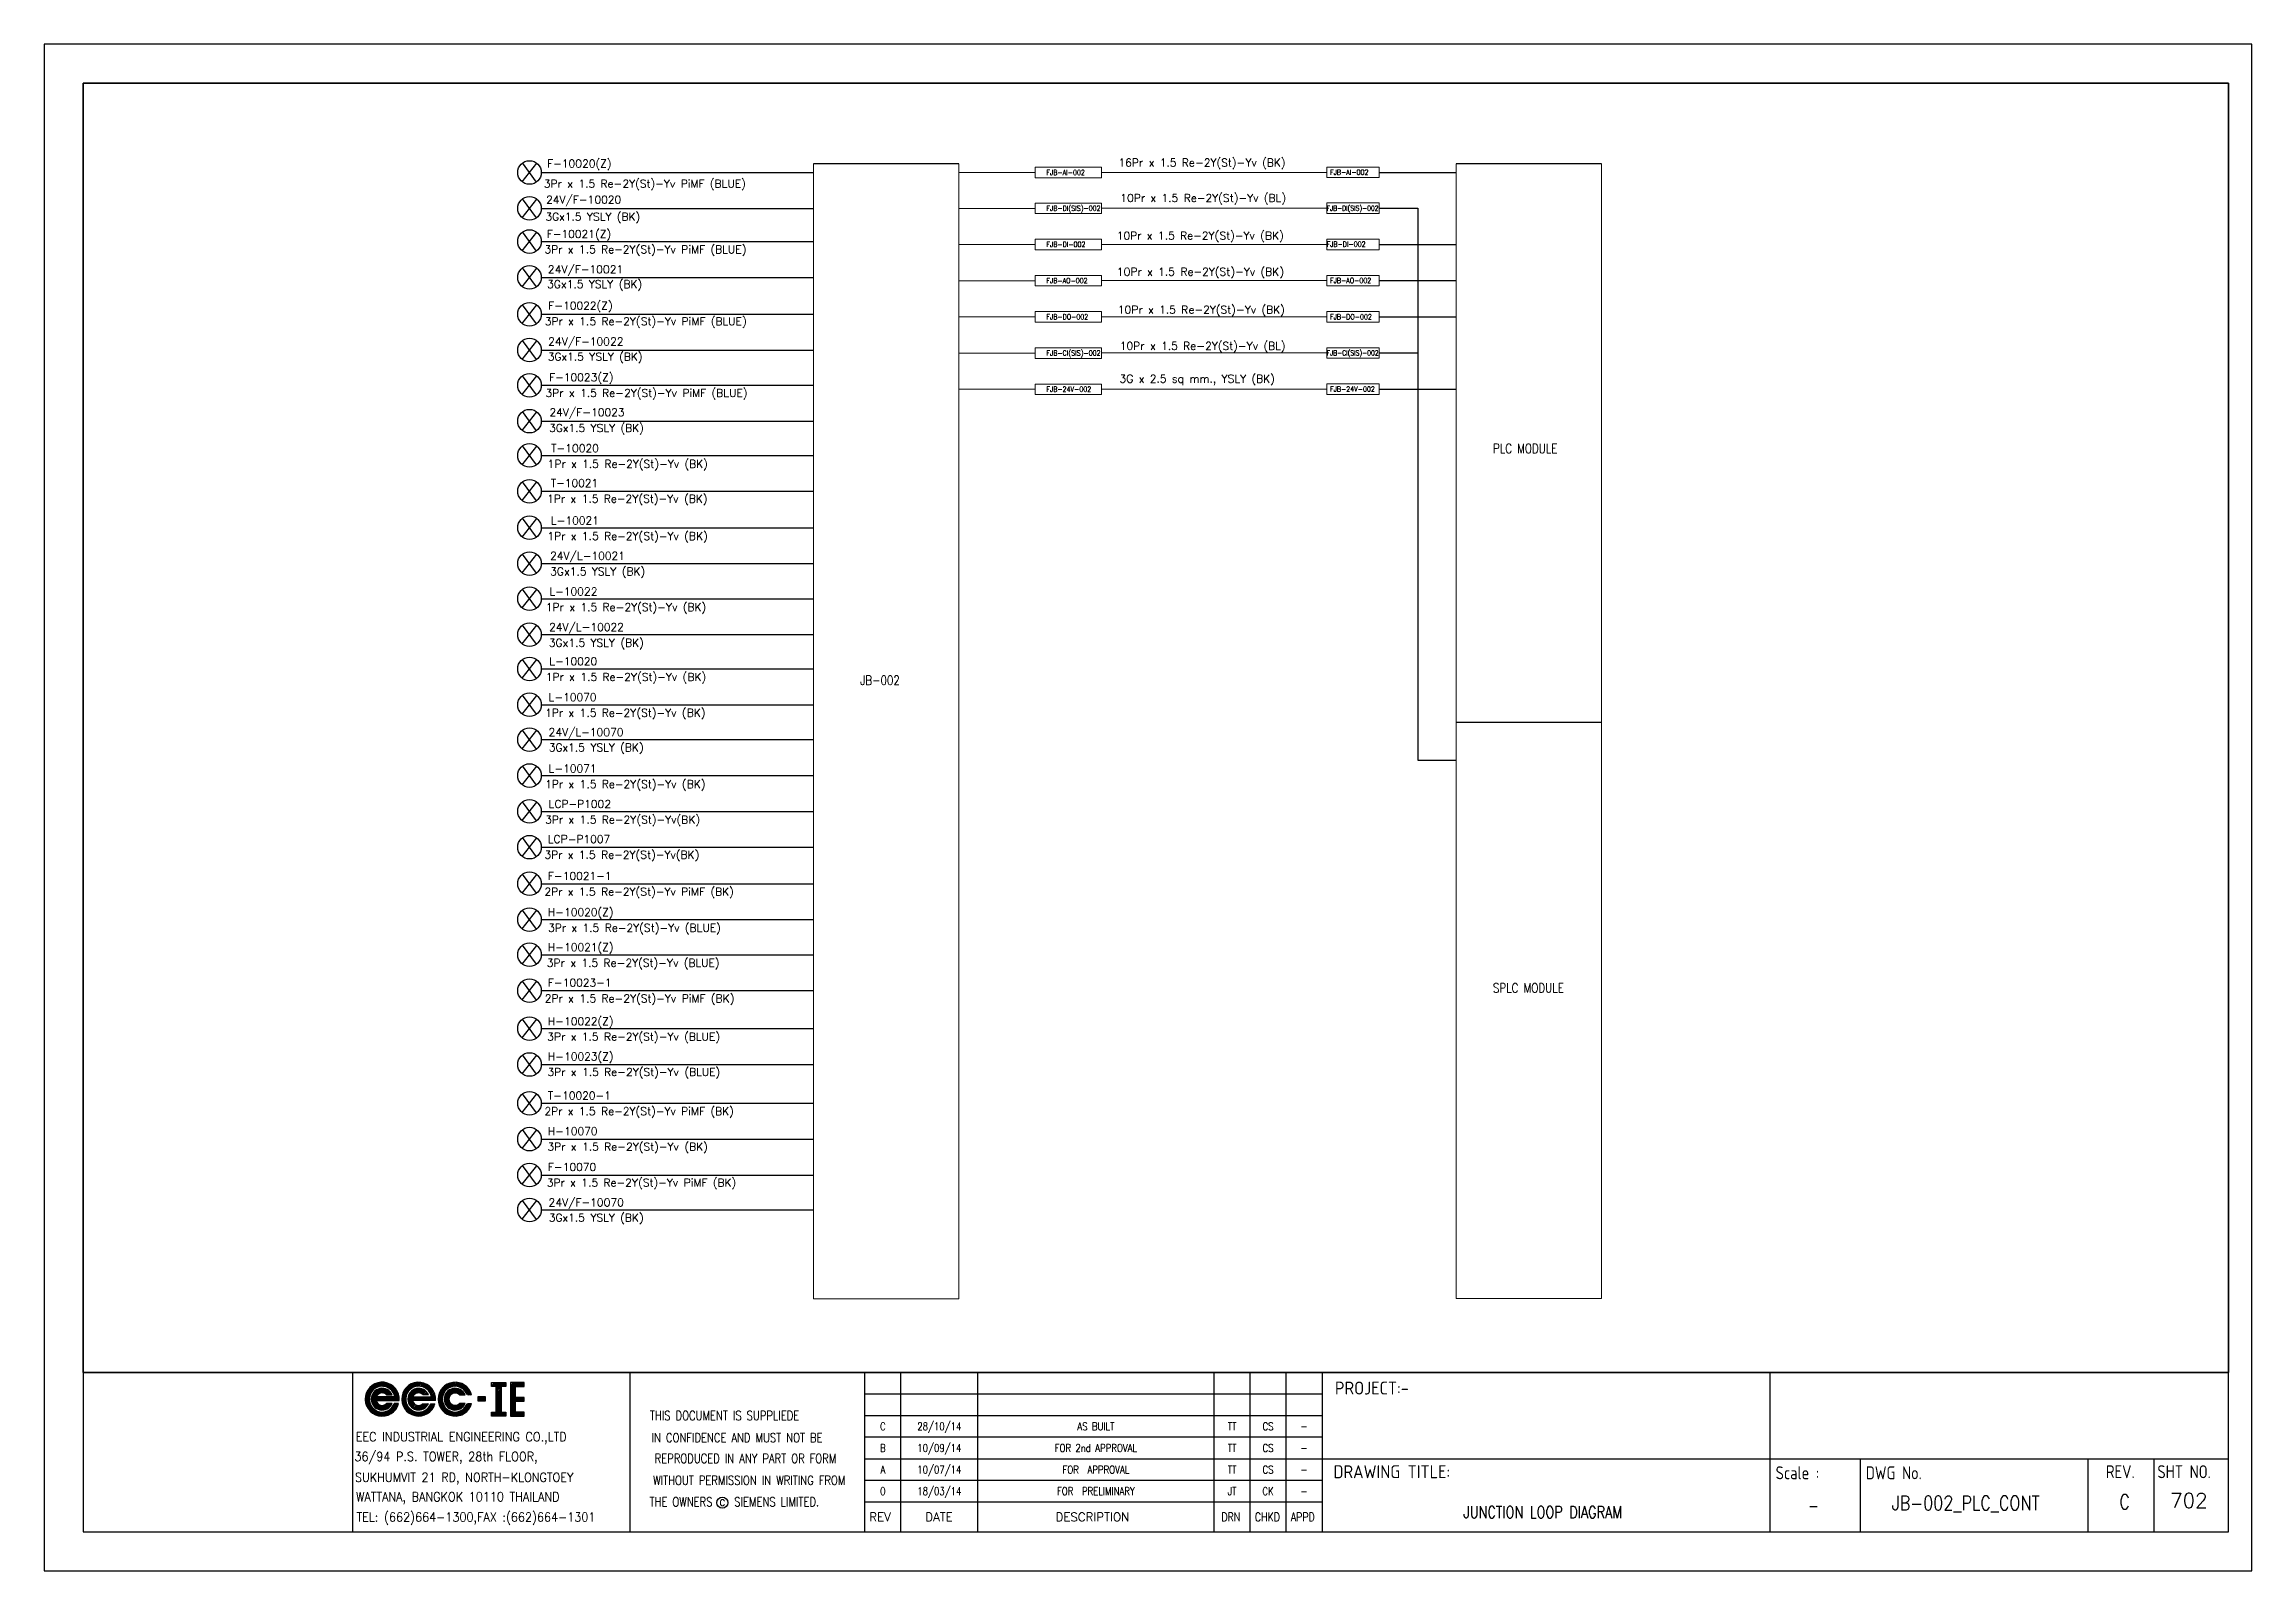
# Model space of a CAD drawing. Header units: millimetres. Extents: x -14942 to 24072, y -50285 to 2207.
# Drawn here: x 534.7 to 957.7, y -10978.4 to -10685.9 of the extents above; entities that cross this region are included whole.
import ezdxf
from ezdxf.enums import TextEntityAlignment as Align

# ---------------------------------------------------------------- set-up
doc = ezdxf.new("R2010")
doc.units = ezdxf.units.MM
doc.header["$MEASUREMENT"] = 0
doc.layers.get('0').update_dxf_attribs({"linetype": 'CONTINUOUS'})
for name, color, linetype in [('52049_PAPER A4$0$Frame_A1', 253, 'CONTINUOUS'), ('INSTRUMENT', 1, 'CONTINUOUS'), ('TEXT', 2, 'CONTINUOUS')]:
    doc.layers.add(name, color=color, linetype=linetype)
doc.styles.add('52049_PAPER A4$0$ISO Proportional', font='isocp.shx')
doc.styles.add('52049_PAPER A4$0$ROMANS', font='isocp.shx')
doc.styles.add('52049_PAPER A4$0$Romans-title', font='romans.shx')
doc.styles.add('ROMANS', font='romans')

# ---------------------------------------------------------------- blocks, each defined once
blk = doc.blocks.new('52049_PAPER A4$0$eec-ie')
at = {"layer": '52049_PAPER A4$0$Frame_A1', "color": 0, "lineweight": -3}
for p, q in [((0, 0), (0.87, 0.87)), ((0, -0.08), (0.3, 0.22)), ((0, -0.16), (0.26, 0.1)), ((0, -0.23), (0.24, 0)), ((0.01, 0.09), (0.78, 0.86)), ((0.04, 0.2), (0.68, 0.83)), ((0.09, 0.32), (0.55, 0.78)), ((0.26, 0.57), (0.3, 0.62)), ((0.34, -0.12), (1, 0.53)), ((0.35, -0.04), (0.92, 0.53)), ((0.35, -0.19), (1.07, 0.52)), ((0.36, 0.05), (0.82, 0.51)), ((0.37, -0.26), (0.66, 0.04)), ((0.39, -0.32), (0.74, 0.04)), ((0.4, 0.17), (0.7, 0.47)), ((0.41, -0.37), (0.82, 0.04)), ((1.69, 0.04), (0.64, 0.04)), ((0.65, 0.57), (0.96, 0.88)), ((0.68, -0.17), (0.9, 0.04)), ((0.76, -0.17), (0.98, 0.04)), ((0.77, 0.62), (1.03, 0.88)), ((0.84, -0.17), (1.05, 0.04)), ((0.87, 0.64), (1.1, 0.87)), ((0.87, 0.25), (1.13, 0.51)), ((0.92, -0.17), (1.13, 0.04)), ((0.95, 0.64), (1.17, 0.86)), ((0.96, 0.26), (1.19, 0.49)), ((1, -0.17), (1.21, 0.04)), ((1.03, 0.64), (1.23, 0.84)), ((1.03, 0.25), (1.24, 0.46)), ((1.07, -0.17), (1.29, 0.04)), ((1.09, 0.24), (1.29, 0.44)), ((1.1, 0.63), (1.29, 0.82)), ((1.15, 0.21), (1.34, 0.4)), ((1.15, -0.17), (1.37, 0.04)), ((1.16, 0.62), (1.35, 0.8)), ((1.19, 0.18), (1.38, 0.37)), ((1.22, 0.6), (1.4, 0.78)), ((1.22, 0.15), (1.54, 0.15)), ((1.23, -0.17), (1.44, 0.04)), ((1.25, 0.15), (1.42, 0.33)), ((1.28, 0.57), (1.45, 0.75)), ((1.31, -0.17), (1.52, 0.04)), ((1.32, 0.15), (1.46, 0.29)), ((1.33, 0.55), (1.5, 0.72)), ((1.38, 0.52), (1.54, 0.69)), ((1.39, -0.17), (1.6, 0.04)), ((1.4, 0.15), (1.49, 0.24)), ((1.42, 0.49), (1.59, 0.65)), ((1.46, 0.45), (1.63, 0.62)), ((1.46, -0.17), (1.68, 0.04)), ((1.48, 0.15), (1.52, 0.19)), ((1.5, 0.41), (1.67, 0.58)), ((1.54, 0.37), (1.71, 0.54)), ((1.54, -0.17), (1.9, 0.18)), ((1.57, 0.33), (1.74, 0.49)), ((1.6, 0.28), (1.77, 0.45)), ((1.62, -0.17), (1.91, 0.12)), ((1.63, 0.23), (1.8, 0.4)), ((1.65, 0.17), (1.83, 0.35)), ((1.67, 0.11), (1.86, 0.3)), ((1.69, 0.05), (1.88, 0.24)), ((1.7, -0.17), (1.93, 0.06)), ((2.09, -0.09), (2.37, 0.19)), ((2.1, -0.01), (2.51, 0.41)), ((2.1, -0.17), (2.34, 0.08)), ((2.11, 0.08), (2.88, 0.86)), ((2.13, 0.18), (2.78, 0.83)), ((2.18, 0.31), (2.65, 0.78)), ((2.31, 0.52), (2.45, 0.65)), ((2.44, -0.05), (3.02, 0.52)), ((2.44, -0.13), (3.1, 0.52)), ((2.45, -0.2), (2.78, 0.13)), ((2.46, 0.04), (2.93, 0.51)), ((2.46, -0.26), (2.76, 0.04)), ((2.48, -0.32), (2.84, 0.04)), ((2.49, 0.15), (2.81, 0.47)), ((2.56, 0.45), (2.97, 0.87)), ((2.72, -0.17), (2.92, 0.04)), ((2.73, 0.04), (3.79, 0.04)), ((2.77, 0.59), (3.06, 0.87)), ((2.79, -0.17), (3, 0.04)), ((2.84, 0.19), (3.17, 0.51)), ((2.87, -0.17), (3.08, 0.04)), ((2.89, 0.63), (3.13, 0.87)), ((2.95, -0.17), (3.15, 0.04)), ((2.98, 0.64), (3.2, 0.86)), ((2.98, 0.26), (3.23, 0.5)), ((3.03, -0.17), (3.23, 0.04)), ((3.06, 0.65), (3.27, 0.85)), ((3.07, 0.26), (3.29, 0.48)), ((3.11, -0.17), (3.31, 0.04)), ((3.14, 0.64), (3.33, 0.83)), ((3.14, 0.25), (3.34, 0.46)), ((3.18, -0.17), (3.39, 0.04)), ((3.2, 0.24), (3.39, 0.43)), ((3.21, 0.63), (3.39, 0.81)), ((3.25, 0.21), (3.44, 0.4)), ((3.26, -0.17), (3.47, 0.04)), ((3.27, 0.62), (3.44, 0.79)), ((3.29, 0.18), (3.48, 0.36)), ((3.62, 0.16), (3.31, 0.16)), ((3.33, 0.6), (3.5, 0.77)), ((3.34, -0.17), (3.54, 0.04)), ((3.36, 0.16), (3.52, 0.32)), ((3.38, 0.57), (3.55, 0.74)), ((3.42, -0.17), (3.62, 0.04)), ((3.43, 0.55), (3.59, 0.71)), ((3.43, 0.16), (3.55, 0.28)), ((3.48, 0.52), (3.64, 0.68)), ((3.5, -0.17), (3.7, 0.04)), ((3.51, 0.16), (3.58, 0.23)), ((3.52, 0.48), (3.68, 0.64)), ((3.57, 0.45), (3.72, 0.61)), ((3.57, -0.17), (3.78, 0.04)), ((3.59, 0.16), (3.61, 0.18)), ((3.6, 0.41), (3.76, 0.57)), ((3.64, 0.37), (3.8, 0.53)), ((3.65, -0.17), (3.99, 0.17)), ((3.67, 0.32), (3.83, 0.48)), ((3.7, 0.27), (3.87, 0.44)), ((3.73, 0.22), (3.9, 0.39)), ((3.73, -0.17), (4, 0.11)), ((3.75, 0.17), (3.92, 0.34)), ((3.77, 0.11), (3.95, 0.28)), ((3.79, 0.05), (3.97, 0.23)), ((3.81, -0.17), (4.02, 0.04)), ((4.18, -0.03), (4.57, 0.36)), ((4.18, -0.11), (4.47, 0.18)), ((4.18, -0.18), (4.43, 0.07)), ((4.19, 0.06), (5, 0.86)), ((4.21, 0.16), (4.9, 0.84)), ((4.25, 0.28), (4.78, 0.8)), ((4.34, 0.45), (4.61, 0.71)), ((4.53, -0.15), (5.2, 0.53)), ((4.53, -0.07), (5.13, 0.53)), ((4.54, 0.02), (5.04, 0.52)), ((4.54, -0.22), (4.86, 0.1)), ((4.57, 0.12), (4.93, 0.49)), ((4.69, 0.48), (5.08, 0.87)), ((4.69, 0.32), (4.73, 0.37)), ((4.88, 0.59), (5.16, 0.88)), ((4.96, 0.2), (5.27, 0.52)), ((4.99, 0.63), (5.24, 0.87)), ((5.08, 0.64), (5.31, 0.86)), ((5.09, 0.25), (5.33, 0.5)), ((5.16, 0.64), (5.37, 0.85)), ((5.17, 0.26), (5.39, 0.48)), ((5.24, 0.64), (5.43, 0.83)), ((5.24, 0.25), (5.44, 0.46)), ((5.3, 0.63), (5.49, 0.82)), ((5.3, 0.23), (5.49, 0.43)), ((5.35, 0.2), (5.54, 0.39)), ((5.37, 0.61), (5.55, 0.79)), ((5.39, 0.17), (5.58, 0.36)), ((5.4, 0.15), (5.72, 0.15)), ((5.42, 0.59), (5.6, 0.77)), ((5.46, 0.15), (5.62, 0.32)), ((5.48, 0.57), (5.65, 0.74)), ((5.53, 0.54), (5.7, 0.71)), ((5.53, 0.15), (5.65, 0.27)), ((5.58, 0.51), (5.74, 0.68)), ((5.61, 0.15), (5.68, 0.23)), ((5.62, 0.47), (5.79, 0.64)), ((5.66, 0.44), (5.83, 0.6)), ((5.69, 0.15), (5.71, 0.18)), ((5.7, 0.4), (5.87, 0.56)), ((5.73, 0.36), (5.9, 0.52)), ((5.77, 0.31), (5.94, 0.48)), ((5.8, 0.26), (5.97, 0.43)), ((5.82, 0.21), (6, 0.38)), ((5.85, 0.15), (6.02, 0.33)), ((6.09, 0.15), (5.85, 0.15)), ((5.92, 0.15), (6.05, 0.28)), ((6, 0.15), (6.07, 0.22)), ((6.08, 0.15), (6.09, 0.16)), ((6.9, 0.04), (6.46, 0.04)), ((6.46, 0.04), (6.46, -0.18)), ((6.46, -0.01), (6.51, 0.04)), ((6.46, -0.09), (6.59, 0.04)), ((6.46, -0.17), (6.66, 0.04)), ((6.52, -0.18), (6.74, 0.04)), ((6.6, -0.18), (6.82, 0.04)), ((6.68, -0.18), (6.9, 0.04)), ((6.9, -0.18), (6.9, 0.04)), ((7.23, 0.68), (7.41, 0.86)), ((7.27, 0.64), (7.49, 0.86)), ((7.35, 0.64), (7.57, 0.86)), ((7.43, 0.64), (7.65, 0.86)), ((7.5, 0.64), (7.72, 0.86)), ((7.51, 0.57), (7.8, 0.86)), ((7.51, 0.49), (7.88, 0.86)), ((7.51, 0.41), (7.96, 0.86)), ((7.51, 0.34), (7.78, 0.61)), ((7.51, 0.26), (7.78, 0.53)), ((7.51, 0.18), (7.78, 0.45)), ((7.51, 0.1), (7.78, 0.38)), ((7.51, 0.02), (7.78, 0.3)), ((7.51, -0.05), (7.78, 0.22)), ((7.51, -0.13), (7.78, 0.14)), ((7.51, -0.21), (7.78, 0.07)), ((7.82, 0.64), (8.04, 0.86)), ((7.89, 0.64), (8.06, 0.81)), ((7.97, 0.64), (8.06, 0.73)), ((8.05, 0.64), (8.06, 0.65)), ((8.33, 0.46), (8.74, 0.86)), ((8.33, 0.54), (8.66, 0.86)), ((8.33, 0.38), (8.82, 0.86)), ((8.33, 0.69), (8.5, 0.86)), ((8.33, 0.62), (8.58, 0.86)), ((8.33, 0.3), (8.61, 0.58)), ((8.33, 0.23), (8.61, 0.5)), ((8.33, 0.15), (8.61, 0.42)), ((8.33, 0.07), (8.61, 0.35)), ((8.33, -0.01), (8.61, 0.27)), ((8.33, -0.09), (8.61, 0.19)), ((8.33, -0.16), (8.61, 0.11)), ((8.33, -0.24), (8.61, 0.03)), ((8.33, -0.4), (8.74, 0.01)), ((8.33, -0.32), (8.66, 0.01)), ((8.33, -0.48), (8.82, 0.01)), ((8.67, 0.64), (8.89, 0.86)), ((8.68, -0.21), (8.9, 0.01)), ((8.75, 0.64), (8.97, 0.86)), ((8.75, -0.21), (8.97, 0.01)), ((8.83, 0.64), (9.05, 0.86)), ((8.83, -0.21), (9.05, 0.01)), ((8.91, 0.64), (9.11, 0.84)), ((8.99, 0.64), (9.11, 0.76)), ((9.06, 0.64), (9.11, 0.69)), ((0.02, -0.3), (0.23, -0.08)), ((0.03, -0.36), (0.23, -0.16)), ((0.05, -0.42), (0.24, -0.23)), ((0.07, -0.47), (0.26, -0.29)), ((0.1, -0.53), (0.27, -0.35)), ((0.12, -0.58), (0.3, -0.4)), ((0.15, -0.63), (0.32, -0.46)), ((0.19, -0.67), (0.35, -0.5)), ((0.22, -0.72), (0.39, -0.55)), ((0.26, -0.76), (0.42, -0.59)), ((0.3, -0.8), (0.46, -0.63)), ((0.34, -0.83), (0.5, -0.67)), ((0.38, -0.87), (0.55, -0.7)), ((0.42, -0.9), (0.59, -0.73)), ((0.44, -0.42), (0.64, -0.22)), ((0.47, -0.47), (0.66, -0.27)), ((0.47, -0.93), (0.65, -0.76)), ((0.5, -0.51), (0.69, -0.32)), ((0.52, -0.96), (0.7, -0.78)), ((0.54, -0.55), (0.73, -0.36)), ((0.58, -0.59), (0.78, -0.39)), ((0.58, -0.98), (0.76, -0.8)), ((0.62, -0.17), (1.94, -0.17)), ((0.63, -0.62), (0.83, -0.42)), ((0.63, -1.01), (0.82, -0.82)), ((0.68, -0.65), (0.89, -0.44)), ((0.69, -1.03), (0.89, -0.83)), ((0.73, -0.67), (0.96, -0.45)), ((0.75, -1.04), (0.96, -0.83)), ((0.79, -0.69), (1.04, -0.44)), ((0.82, -1.05), (1.04, -0.83)), ((0.85, -0.71), (1.19, -0.37)), ((0.89, -1.06), (1.14, -0.81)), ((0.92, -0.72), (1.29, -0.34)), ((0.96, -1.07), (1.25, -0.77)), ((1, -0.72), (1.37, -0.34)), ((1.04, -1.06), (1.76, -0.34)), ((1.09, -0.71), (1.45, -0.34)), ((1.13, -1.05), (1.84, -0.34)), ((1.2, -0.67), (1.53, -0.34)), ((1.54, -0.34), (1.22, -0.34)), ((1.23, -1.03), (1.9, -0.36)), ((1.35, -0.99), (1.86, -0.48)), ((1.53, -0.88), (1.76, -0.66)), ((1.65, -0.38), (1.68, -0.34)), ((1.91, -0.34), (1.66, -0.34)), ((1.78, -0.17), (1.94, -0.01)), ((1.85, -0.17), (1.94, -0.09)), ((1.93, -0.17), (1.94, -0.17)), ((2.1, -0.24), (2.32, -0.02)), ((2.11, -0.3), (2.32, -0.1)), ((2.13, -0.36), (2.32, -0.17)), ((2.15, -0.42), (2.33, -0.24)), ((2.17, -0.48), (2.35, -0.3)), ((2.2, -0.53), (2.37, -0.36)), ((2.22, -0.58), (2.39, -0.42)), ((2.25, -0.63), (2.42, -0.47)), ((2.29, -0.68), (2.45, -0.51)), ((2.32, -0.72), (2.48, -0.56)), ((2.36, -0.76), (2.52, -0.6)), ((2.4, -0.8), (2.56, -0.64)), ((2.44, -0.84), (2.6, -0.68)), ((2.48, -0.87), (2.64, -0.71)), ((2.51, -0.38), (2.71, -0.17)), ((2.53, -0.9), (2.69, -0.74)), ((2.54, -0.43), (2.73, -0.23)), ((2.57, -0.47), (2.76, -0.28)), ((2.58, -0.93), (2.74, -0.77)), ((2.6, -0.51), (2.79, -0.33)), ((2.63, -0.96), (2.8, -0.79)), ((2.64, -0.55), (2.83, -0.37)), ((2.68, -0.98), (2.86, -0.81)), ((2.69, -0.59), (2.87, -0.4)), ((4.02, -0.17), (2.71, -0.17)), ((2.73, -0.62), (2.93, -0.43)), ((2.74, -1.01), (2.92, -0.82)), ((2.78, -0.65), (2.99, -0.44)), ((2.8, -1.02), (2.99, -0.83)), ((2.84, -0.67), (3.06, -0.45)), ((2.86, -1.04), (3.06, -0.84)), ((2.9, -0.69), (3.14, -0.44)), ((2.92, -1.05), (3.14, -0.83)), ((2.96, -0.7), (3.32, -0.35)), ((2.99, -1.06), (3.24, -0.81)), ((3.03, -0.71), (3.39, -0.35)), ((3.07, -1.06), (3.36, -0.77)), ((3.11, -0.71), (3.47, -0.35)), ((3.15, -1.06), (3.86, -0.35)), ((3.2, -0.7), (3.55, -0.35)), ((3.24, -1.04), (3.94, -0.35)), ((3.31, -0.35), (3.62, -0.35)), ((3.32, -0.65), (3.62, -0.36)), ((3.35, -1.02), (3.98, -0.38)), ((3.48, -0.97), (3.93, -0.51)), ((3.74, -0.39), (3.78, -0.35)), ((3.76, -0.35), (3.99, -0.35)), ((3.89, -0.17), (4.02, -0.03)), ((3.96, -0.17), (4.03, -0.11)), ((4.19, -0.25), (4.42, -0.03)), ((4.21, -0.32), (4.41, -0.11)), ((4.22, -0.38), (4.42, -0.18)), ((4.24, -0.44), (4.43, -0.25)), ((4.26, -0.49), (4.45, -0.31)), ((4.29, -0.54), (4.47, -0.37)), ((4.32, -0.59), (4.49, -0.42)), ((4.35, -0.64), (4.52, -0.47)), ((4.38, -0.69), (4.55, -0.52)), ((4.42, -0.73), (4.58, -0.56)), ((4.45, -0.77), (4.62, -0.6)), ((4.49, -0.81), (4.66, -0.64)), ((4.53, -0.84), (4.7, -0.68)), ((4.56, -0.28), (4.8, -0.03)), ((4.58, -0.33), (4.8, -0.11)), ((4.58, -0.88), (4.75, -0.71)), ((4.6, -0.39), (4.81, -0.18)), ((4.62, -0.91), (4.8, -0.74)), ((4.63, -0.44), (4.83, -0.24)), ((4.66, -0.48), (4.86, -0.29)), ((4.67, -0.94), (4.85, -0.77)), ((4.7, -0.52), (4.89, -0.33)), ((4.72, -0.97), (4.9, -0.79)), ((4.74, -0.56), (4.93, -0.37)), ((4.78, -0.6), (4.98, -0.4)), ((4.78, -0.99), (4.96, -0.81)), ((4.83, -0.63), (5.03, -0.43)), ((4.83, -1.01), (5.03, -0.82)), ((4.88, -0.66), (5.09, -0.44)), ((4.89, -1.03), (5.1, -0.83)), ((4.93, -0.68), (5.17, -0.45)), ((4.96, -1.05), (5.17, -0.83)), ((4.99, -0.7), (5.26, -0.43)), ((5.02, -1.06), (5.26, -0.82)), ((5.06, -0.71), (5.43, -0.34)), ((5.09, -1.06), (5.36, -0.8)), ((5.13, -0.72), (5.5, -0.34)), ((5.17, -1.07), (5.49, -0.75)), ((5.21, -0.71), (5.58, -0.34)), ((5.25, -1.06), (5.97, -0.34)), ((5.3, -0.7), (5.66, -0.34)), ((5.35, -1.05), (6.05, -0.34)), ((5.72, -0.34), (5.4, -0.34)), ((5.43, -0.65), (5.71, -0.37)), ((5.45, -1.02), (6.07, -0.4)), ((5.58, -0.96), (6.02, -0.53)), ((5.81, -0.43), (5.89, -0.34)), ((5.85, -0.34), (6.09, -0.34)), ((6.46, -0.18), (6.9, -0.18)), ((6.75, -0.18), (6.9, -0.04)), ((6.83, -0.18), (6.9, -0.12)), ((7.23, -0.95), (7.34, -0.84)), ((7.23, -0.88), (7.26, -0.84)), ((7.23, -1.03), (7.42, -0.84)), ((7.28, -1.07), (7.5, -0.84)), ((7.35, -1.07), (7.78, -0.64)), ((7.43, -1.07), (7.78, -0.71)), ((7.51, -0.29), (7.78, -0.01)), ((7.51, -0.37), (7.78, -0.09)), ((7.51, -0.44), (7.78, -0.17)), ((7.51, -0.52), (7.78, -0.25)), ((7.51, -0.6), (7.78, -0.32)), ((7.51, -0.68), (7.78, -0.4)), ((7.51, -0.76), (7.78, -0.48)), ((7.51, -0.83), (7.78, -0.56)), ((7.51, -1.07), (7.78, -0.79)), ((7.59, -1.07), (7.81, -0.84)), ((7.67, -1.07), (7.89, -0.84)), ((7.74, -1.07), (7.96, -0.84)), ((7.82, -1.07), (8.04, -0.84)), ((7.9, -1.07), (8.06, -0.91)), ((7.98, -1.07), (8.06, -0.98)), ((8.06, -1.07), (8.06, -1.06)), ((8.33, -0.55), (8.61, -0.28)), ((8.33, -0.63), (8.61, -0.36)), ((8.33, -0.71), (8.61, -0.43)), ((8.33, -0.79), (8.61, -0.51)), ((8.33, -0.86), (8.61, -0.59)), ((8.33, -0.94), (8.61, -0.67)), ((8.33, -1.02), (8.61, -0.75)), ((8.37, -1.07), (8.61, -0.82)), ((8.45, -1.07), (8.67, -0.84)), ((8.52, -1.07), (8.74, -0.84)), ((8.6, -1.07), (8.82, -0.84)), ((8.68, -1.07), (8.9, -0.84)), ((8.76, -1.07), (8.98, -0.84)), ((8.84, -1.07), (9.06, -0.84)), ((8.91, -0.21), (9.11, -0.02)), ((8.91, -1.07), (9.11, -0.87)), ((8.99, -0.21), (9.11, -0.09)), ((8.99, -1.07), (9.11, -0.95)), ((9.07, -0.21), (9.11, -0.17)), ((9.07, -1.07), (9.11, -1.03))]:
    blk.add_line(p, q, dxfattribs=at)
for points in [[(7.23, 0.86), (8.06, 0.86), (8.06, 0.64), (7.78, 0.64), (7.78, -0.84), (8.06, -0.84), (8.06, -1.07), (7.23, -1.07), (7.23, -0.84), (7.51, -0.84), (7.51, 0.64), (7.23, 0.64)], [(8.61, 0.01), (8.61, 0.64), (9.11, 0.64), (9.11, 0.86), (8.33, 0.86), (8.33, -1.07), (9.11, -1.07), (9.11, -0.84), (8.61, -0.84), (8.61, -0.21), (9.11, -0.21), (9.11, 0.01)]]:
    blk.add_lwpolyline(points, close=True, dxfattribs=at)
for centre, radius, start, end in [((0.97, -0.09), 0.972, 355.3439, 345.1466), ((0.97, -0.09), 0.737, 10.5243, 340.256), ((0.97, -0.09), 0.623, 23.5697, 336.4303), ((0.97, -0.09), 0.354, 44.7876, 157.6107), ((3.06, -0.09), 0.967, 355.6074, 344.7747), ((3.06, -0.09), 0.742, 10.0766, 339.9937), ((3.06, -0.09), 0.618, 24.2545, 335.7455), ((3.06, -0.09), 0.358, 45.1096, 158.7579), ((5.15, -0.09), 0.972, 14.8534, 345.1466), ((5.15, -0.09), 0.737, 19.744, 340.256), ((5.15, -0.09), 0.623, 23.5697, 336.4303), ((5.15, -0.09), 0.354, 44.7876, 315.2124), ((0.97, -0.09), 0.354, 192.8901, 315.2124), ((3.06, -0.09), 0.358, 191.9242, 314.8904)]:
    blk.add_arc(centre, radius, start, end, dxfattribs=at)
blk = doc.blocks.new('52049_PAPER A4$0$eec logo')
at = {"color": 7, "xscale": 2.786697286423482, "yscale": 2.786697286423482, "zscale": 2.786697286423482}
blk.add_blockref('52049_PAPER A4$0$eec-ie', (50.01, 25.95), dxfattribs=at)
blk = doc.blocks.new('FJB')
at = {"color": 3}
for p, q in [((-415.5, 38.01), (-4.5, 38.01)), ((-363.94, 38.01), (-363.94, 7.5)), ((-310.77, 38.01), (-310.77, 7.5)), ((-265.75, 7.5), (-265.75, 38.01)), ((-258.85, 7.5), (-258.85, 38.01)), ((-244.11, 7.5), (-244.11, 38.01)), ((-198.84, 7.5), (-198.84, 38.01)), ((-191.95, 7.5), (-191.95, 38.01)), ((-185.05, 7.5), (-185.05, 38.01)), ((-178.16, 38.01), (-178.16, 7.5)), ((-92.38, 38.01), (-92.38, 7.5)), ((-178.16, 21.46), (-4.5, 21.46)), ((-75.06, 21.46), (-75.06, 7.5)), ((-31.4, 21.46), (-31.4, 7.5)), ((-18.75, 21.46), (-18.75, 7.5)), ((-265.75, 13.19), (-178.16, 13.19))]:
    blk.add_line(p, q, dxfattribs=at)
at = {"color": 1}
for p, q in [((-178.16, 33.87), (-265.75, 33.87)), ((-265.75, 29.74), (-178.16, 29.74)), ((-178.16, 25.6), (-265.75, 25.6)), ((-265.75, 21.46), (-178.16, 21.46)), ((-178.16, 17.33), (-265.75, 17.33))]:
    blk.add_line(p, q, dxfattribs=at)
at = {"color": 7}
for p, q in [((-4.5, 38.01), (-96.38, 38.01)), ((-92.38, 38.01), (-92.38, 19.85))]:
    blk.add_line(p, q, dxfattribs=at)
blk.add_lwpolyline([(0, 0), (0, 292.5), (-423, 292.5), (-423, 0)], close=True, dxfattribs=at)
blk.add_lwpolyline([(-415.5, 285), (-4.5, 285), (-4.5, 38.01), (-415.5, 38.01)], close=True)
at = {"color": 3}
blk.add_lwpolyline([(-4.5, 7.5), (-4.5, 285), (-415.5, 285), (-415.5, 7.5)], close=True, dxfattribs=at)
at = {"color": 2}
blk.add_circle((-293.05, 13.05), 1.05, dxfattribs=at)
at = {"color": 3, "xscale": 1.200000000000001, "yscale": 1.200000000000001, "zscale": 1.200000000000001}
blk.add_blockref('52049_PAPER A4$0$eec logo', (-421.49, 2.05), dxfattribs=at)
at = {"color": 2, "style": '52049_PAPER A4$0$ISO Proportional'}
for s, height, p in [('PROJECT:-', 2.482, (-168.61, 35.02)), ('DRAWING TITLE:', 2.4821, (-164.78, 18.99))]:
    blk.add_text(s, height=height, dxfattribs=at).set_placement(p, align=Align.MIDDLE_CENTER)
at = {"color": 2, "style": '52049_PAPER A4$0$Romans-title', "width": 0.8}
for s, p in [('THIS DOCUMENT IS SUPPLIEDE', (-292.63, 29.75)), ('IN CONFIDENCE AND MUST NOT BE', (-290.24, 25.51)), (' REPRODUCED IN ANY PART OR FORM', (-289.1, 21.53)), (' WITHOUT PERMISSION IN WRITING FROM ', (-287.9, 17.35)), ('THE OWNERS   SIEMENS LIMITED. ', (-290.28, 13.22))]:
    blk.add_text(s, height=1.75, dxfattribs=at).set_placement(p, align=Align.MIDDLE)
at = {"color": 2, "style": '52049_PAPER A4$0$Romans-title'}
for s, height, width, p in [('EEC INDUSTRIAL ENGINEERING CO.,LTD', 1.75, 0.9, (-363.31, 24.81)), ('36/94 P.S. TOWER, 28th FLOOR,', 1.75, 0.9, (-363.55, 21.03, -1.75)), ('SUKHUMVIT 21 RD, NORTH-KLONGTOEY', 1.75, 0.9, (-363.45, 17.05, -1.75)), ('WATTANA, BANGKOK 10110 THAILAND ', 1.75, 0.9, (-363.25, 13.31, -1.75)), ('TEL: (662)664-1300,FAX :(662)664-1301', 1.75, 0.9, (-363.14, 9.42, -1.75)), ('DRN', 1.655, 0.8, (-197.44, 9.49)), ('CHKD', 1.655, 0.8, (-191.03, 9.49)), ('APPD', 1.655, 0.8, (-184.14, 9.49))]:
    blk.add_text(s, height=height, dxfattribs=dict(at, width=width)).set_placement(p)
at = {"color": 2}
for s, height, style, width, p in [('C', 1.5, '52049_PAPER A4$0$Romans-title', 0.8, (-262.3, 27.67)), ('28/10/14', 1.5, '52049_PAPER A4$0$Romans-title', 0.8, (-251.48, 27.67)), ('AS BUILT', 1.5, '52049_PAPER A4$0$Romans-title', 0.8, (-221.48, 27.67)), ('TT', 1.5, '52049_PAPER A4$0$Romans-title', 0.8, (-195.39, 27.67)), ('CS', 1.5, '52049_PAPER A4$0$Romans-title', 0.8, (-188.5, 27.67)), ('-', 1.5, '52049_PAPER A4$0$Romans-title', 0.8, (-181.6, 27.67)), ('B', 1.5, '52049_PAPER A4$0$Romans-title', 0.8, (-262.3, 23.53)), ('10/09/14', 1.5, '52049_PAPER A4$0$Romans-title', 0.8, (-251.48, 23.53)), ('FOR 2nd APPROVAL', 1.5, '52049_PAPER A4$0$Romans-title', 0.8, (-221.48, 23.53)), ('TT', 1.5, '52049_PAPER A4$0$Romans-title', 0.8, (-195.39, 23.53)), ('CS', 1.5, '52049_PAPER A4$0$Romans-title', 0.8, (-188.5, 23.53)), ('-', 1.5, '52049_PAPER A4$0$Romans-title', 0.8, (-181.6, 23.53)), ('A', 1.5, '52049_PAPER A4$0$Romans-title', 0.8, (-262.3, 19.39)), ('10/07/14', 1.5, '52049_PAPER A4$0$Romans-title', 0.8, (-251.48, 19.39)), ('FOR  APPROVAL', 1.5, '52049_PAPER A4$0$Romans-title', 0.8, (-221.48, 19.39)), ('TT', 1.5, '52049_PAPER A4$0$Romans-title', 0.8, (-195.39, 19.39)), ('CS', 1.5, '52049_PAPER A4$0$Romans-title', 0.8, (-188.5, 19.39)), ('-', 1.5, '52049_PAPER A4$0$Romans-title', 0.8, (-181.6, 19.39)), ('Scale :', 2.482, '52049_PAPER A4$0$ROMANS', 0.9, (-87.06, 18.78)), ('DWG No.', 2.482, '52049_PAPER A4$0$ROMANS', 0.9, (-68.61, 18.78)), ('REV.', 2.482, '52049_PAPER A4$0$ROMANS', 0.9, (-25.21, 18.99)), ('SHT NO.', 2.482, '52049_PAPER A4$0$ROMANS', 0.9, (-12.98, 18.99)), ('0', 1.5, '52049_PAPER A4$0$Romans-title', 0.8, (-262.3, 15.26)), ('18/03/14', 1.5, '52049_PAPER A4$0$Romans-title', 0.8, (-251.48, 15.26)), ('FOR  PRELIMINARY', 1.5, '52049_PAPER A4$0$Romans-title', 0.8, (-221.48, 15.26)), ('JT', 1.5, '52049_PAPER A4$0$Romans-title', 0.8, (-195.39, 15.26)), ('CK', 1.5, '52049_PAPER A4$0$Romans-title', 0.8, (-188.5, 15.26)), ('-', 1.5, '52049_PAPER A4$0$Romans-title', 0.8, (-181.6, 15.26)), ('C', 2.8, '52049_PAPER A4$0$Romans-title', 0.8, (-24.36, 13.21)), ('-', 2.25, '52049_PAPER A4$0$Romans-title', 0.8, (-84, 12.48))]:
    blk.add_text(s, height=height, dxfattribs=dict(at, style=style, width=width)).set_placement(p, align=Align.MIDDLE_CENTER)
at = {"color": 2, "style": '52049_PAPER A4$0$Romans-title'}
blk.add_text('C', height=1.19, dxfattribs=at).set_placement((-293.05, 13.05), align=Align.MIDDLE)
for s, height, p in [('REV', 1.655, (-264.9, 9.49)), ('DATE', 1.655, (-254.17, 9.49)), ('DESCRIPTION', 1.6548, (-229.2, 9.49))]:
    blk.add_text(s, height=height, dxfattribs=at).set_placement(p)
at = {"layer": 'TEXT', "style": 'ROMANS', "width": 0.8}
blk.add_text('JUNCTION LOOP DIAGRAM ', height=2.25, dxfattribs=at).set_placement((-135.27, 11.24), align=Align.MIDDLE_CENTER)
blk = doc.blocks.new('FF')
at = {"layer": 'INSTRUMENT', "color": 7}
for p, q in [((637.72, -9186.97), (640.5, -9183.4)), ((640.43, -9187.02), (637.78, -9183.36)), ((641.39, -9185.19), (693.51, -9185.19))]:
    blk.add_line(p, q, dxfattribs=at)
blk.add_circle((639.11, -9185.19), 2.26, dxfattribs=at)

msp = doc.modelspace()

# ---------------------------------------------------------------- linework, layer by layer
at = {"layer": 'INSTRUMENT', "color": 7}
for p, q in [((709.92, -10708.89), (682.06, -10708.89)), ((833.06, -10708.86), (805.2, -10708.86)), ((790.48, -10710.5), (805.2, -10710.5)), ((790.48, -10717.37), (797.84, -10717.37)), ((797.84, -10717.37), (797.84, -10823.11)), ((790.48, -10724.3), (805.2, -10724.3)), ((790.48, -10731.23), (805.2, -10731.23)), ((790.48, -10738.17), (805.2, -10738.17)), ((790.48, -10745.1), (797.84, -10745.1)), ((790.48, -10752.04), (805.2, -10752.04)), ((833.06, -10815.91), (805.2, -10815.91)), ((797.84, -10823.11), (805.23, -10823.11))]:
    msp.add_line(p, q, dxfattribs=at)
at = {"layer": 'INSTRUMENT', "color": 7, "lineweight": 13}
for p, q in [((709.92, -10710.52), (724.55, -10710.52)), ((709.92, -10710.52), (724.55, -10710.52)), ((737.25, -10710.5), (780.45, -10710.5)), ((737.25, -10710.5), (780.45, -10710.5)), ((709.92, -10717.39), (724.55, -10717.39)), ((709.92, -10717.39), (724.55, -10717.39)), ((737.25, -10717.37), (780.45, -10717.37)), ((737.25, -10717.37), (780.45, -10717.37)), ((709.92, -10724.32), (724.55, -10724.32)), ((709.92, -10724.32), (724.55, -10724.32)), ((737.25, -10724.3), (780.45, -10724.3)), ((737.25, -10724.3), (780.45, -10724.3)), ((709.92, -10731.25), (724.55, -10731.25)), ((709.92, -10731.25), (724.55, -10731.25)), ((737.25, -10731.23), (780.45, -10731.23)), ((737.25, -10731.23), (780.45, -10731.23)), ((709.92, -10738.19), (724.55, -10738.19)), ((709.92, -10738.19), (724.55, -10738.19)), ((737.25, -10738.17), (780.45, -10738.17)), ((737.25, -10738.17), (780.45, -10738.17)), ((709.92, -10745.12), (724.55, -10745.12)), ((709.92, -10745.12), (724.55, -10745.12)), ((737.25, -10745.1), (780.45, -10745.1)), ((737.25, -10745.1), (780.45, -10745.1)), ((709.92, -10752.05), (724.55, -10752.05)), ((709.92, -10752.05), (724.55, -10752.05)), ((737.25, -10752.04), (780.45, -10752.04)), ((737.25, -10752.04), (780.45, -10752.04))]:
    msp.add_line(p, q, dxfattribs=at)
for points in [[(542.16, -10693.43), (953.16, -10693.43), (953.16, -10940.42), (542.16, -10940.42)], [(724.55, -10709.51), (737.25, -10709.51), (737.25, -10711.53), (724.55, -10711.53)], [(780.45, -10709.5), (790.48, -10709.5), (790.48, -10711.51), (780.45, -10711.51)], [(724.55, -10716.38), (737.25, -10716.38), (737.25, -10718.39), (724.55, -10718.39)], [(780.45, -10716.36), (790.48, -10716.36), (790.48, -10718.38), (780.45, -10718.38)], [(724.55, -10723.31), (737.25, -10723.31), (737.25, -10725.33), (724.55, -10725.33)], [(780.45, -10723.29), (790.48, -10723.29), (790.48, -10725.31), (780.45, -10725.31)], [(724.55, -10730.24), (737.25, -10730.24), (737.25, -10732.26), (724.55, -10732.26)], [(780.45, -10730.23), (790.48, -10730.23), (790.48, -10732.24), (780.45, -10732.24)], [(724.55, -10737.18), (737.25, -10737.18), (737.25, -10739.2), (724.55, -10739.2)], [(780.45, -10737.16), (790.48, -10737.16), (790.48, -10739.18), (780.45, -10739.18)], [(724.55, -10744.11), (737.25, -10744.11), (737.25, -10746.13), (724.55, -10746.13)], [(780.45, -10744.09), (790.48, -10744.09), (790.48, -10746.11), (780.45, -10746.11)], [(724.55, -10751.05), (737.25, -10751.05), (737.25, -10753.06), (724.55, -10753.06)], [(780.45, -10751.03), (790.48, -10751.03), (790.48, -10753.04), (780.45, -10753.04)]]:
    msp.add_lwpolyline(points, close=True, dxfattribs=at)
for points in [[(709.92, -10708.89), (709.92, -10926.3), (682.06, -10926.29), (682.06, -10708.89)], [(833.06, -10708.86), (833.06, -10926.28), (805.2, -10926.27), (805.2, -10708.86)]]:
    msp.add_lwpolyline(points, dxfattribs=at)

# ---------------------------------------------------------------- block references
msp.add_blockref('FJB', (957.66, -10978.43), dxfattribs=at)
at = {"layer": 'INSTRUMENT', "color": 7}
for p in [(-11.46, -1525.33), (-11.46, -1532.21), (-11.46, -1538.56), (-11.46, -1545.43), (-11.46, -1552.49), (-11.46, -1559.36), (-11.46, -1566.09), (-11.46, -1572.97), (-11.46, -1579.54), (-11.46, -1586.41), (-11.46, -1593.39), (-11.46, -1600.26), (-11.46, -1606.99), (-11.46, -1613.87), (-11.46, -1620.44), (-11.46, -1627.31), (-11.46, -1633.99), (-11.46, -1640.87), (-11.46, -1647.73), (-11.46, -1654.6), (-11.46, -1661.6), (-11.46, -1668.47), (-11.46, -1675.2), (-11.46, -1682.08), (-11.46, -1689.35), (-11.46, -1696.23), (-11.46, -1703.66), (-11.46, -1710.53), (-11.46, -1717.41), (-11.46, -1724.09)]:
    msp.add_blockref('FF', p, dxfattribs=at)

# ---------------------------------------------------------------- texts
at = {"layer": 'TEXT', "color": 7, "lineweight": 13, "style": 'ROMANS'}
for s, p in [('F-10020(Z)', (631.03, -10709.56)), ('16Pr x 1.5 Re-2Y(St)-Yv (BK)', (740.51, -10709.37)), ('16Pr x 1.5 Re-2Y(St)-Yv (BK)', (740.51, -10709.37)), (' 3Pr x 1.5 Re-2Y(St)-Yv PiMF (BLUE)', (629.37, -10713.41)), ('10Pr x 1.5 Re-2Y(St)-Yv (BL)', (740.85, -10716.15)), ('3Gx1.5 YSLY (BK)', (630.69, -10719.75)), ('24V/F-10020', (630.82, -10716.49)), ('F-10021(Z)', (630.95, -10723.06)), ('10Pr x 1.5 Re-2Y(St)-Yv (BK)', (740.16, -10723.36)), (' 3Pr x 1.5 Re-2Y(St)-Yv PiMF (BLUE)', (629.48, -10726.01)), ('3Gx1.5 YSLY (BK)', (631.05, -10732.67)), ('24V/F-10021', (631.19, -10729.84)), ('10Pr x 1.5 Re-2Y(St)-Yv (BK)', (740.21, -10730.29)), ('F-10022(Z)', (631.25, -10736.78)), (' 3Pr x 1.5 Re-2Y(St)-Yv PiMF (BLUE)', (629.54, -10739.78)), ('10Pr x 1.5 Re-2Y(St)-Yv (BK)', (740.39, -10737.56)), ('24V/F-10022', (631.25, -10743.65)), ('10Pr x 1.5 Re-2Y(St)-Yv (BL)', (740.76, -10744.49)), ('3Gx1.5 YSLY (BK)', (631.14, -10746.56)), (' 3Pr x 1.5 Re-2Y(St)-Yv PiMF (BLUE)', (629.69, -10753.51)), ('F-10023(Z)', (631.4, -10750.51)), ('3G x 2.5 sq mm., YSLY (BK)', (740.72, -10750.79)), ('24V/F-10023', (631.47, -10757.22)), ('3Gx1.5 YSLY (BK)', (631.39, -10760.22)), (' 1Pr x 1.5 Re-2Y(St)-Yv (BK)', (630.1, -10767.1)), ('T-10020', (631.81, -10764.1)), ('T-10021', (631.71, -10770.78)), (' 1Pr x 1.5 Re-2Y(St)-Yv (BK)', (630, -10773.78)), ('L-10021', (631.76, -10777.94)), (' 1Pr x 1.5 Re-2Y(St)-Yv (BK)', (630.05, -10780.94)), ('24V/L-10021', (631.61, -10784.71)), ('3Gx1.5 YSLY (BK)', (631.63, -10787.71)), ('L-10022', (631.47, -10791.55)), (' 1Pr x 1.5 Re-2Y(St)-Yv (BK)', (629.76, -10794.55)), ('24V/L-10022', (631.41, -10798.37)), ('3Gx1.5 YSLY (BK)', (631.37, -10801.38)), (' 1Pr x 1.5 Re-2Y(St)-Yv (BK)', (629.74, -10807.92)), ('L-10020', (631.45, -10804.92)), ('L-10070', (631.32, -10811.79)), (' 1Pr x 1.5 Re-2Y(St)-Yv (BK)', (629.61, -10814.79)), ('24V/L-10070', (631.32, -10818.5)), ('3Gx1.5 YSLY (BK)', (631.34, -10821.43)), ('L-10071', (631.32, -10825.46)), (' 1Pr x 1.5 Re-2Y(St)-Yv (BK)', (629.61, -10828.46)), ('LCP-P1002', (631.32, -10832.25)), (' 3Pr x 1.5 Re-2Y(St)-Yv(BK)', (629.61, -10835.25)), (' 3Pr x 1.5 Re-2Y(St)-Yv(BK)', (629.47, -10841.99)), ('LCP-P1007', (631.18, -10838.99)), ('F-10021-1', (631.18, -10846.06)), (' 2Pr x 1.5 Re-2Y(St)-Yv PiMF (BK)', (629.47, -10849.06)), ('H-10020(Z)', (631.18, -10852.99)), ('3Pr x 1.5 Re-2Y(St)-Yv (BLUE)', (631.2, -10855.99)), ('H-10021(Z)', (631.18, -10859.7)), ('3Pr x 1.5 Re-2Y(St)-Yv (BLUE)', (630.98, -10862.7)), ('F-10023-1', (631.18, -10866.5)), (' 2Pr x 1.5 Re-2Y(St)-Yv PiMF (BK)', (629.56, -10869.52)), ('3Pr x 1.5 Re-2Y(St)-Yv (BLUE)', (631.06, -10876.84)), ('H-10022(Z)', (631.18, -10873.89)), ('H-10023(Z)', (631.18, -10880.64)), ('3Pr x 1.5 Re-2Y(St)-Yv (BLUE)', (631.1, -10883.62)), ('T-10020-1', (631.18, -10888.12)), (' 2Pr x 1.5 Re-2Y(St)-Yv PiMF (BK)', (629.47, -10891.12)), ('3Pr x 1.5 Re-2Y(St)-Yv (BK)', (631.1, -10897.93)), ('H-10070', (631.18, -10894.95)), ('F-10070', (631.18, -10901.82)), (' 3Pr x 1.5 Re-2Y(St)-Yv PiMF (BK)', (629.93, -10904.8)), ('24V/F-10070', (631.32, -10908.6)), ('3Gx1.5 YSLY (BK)', (631.34, -10911.53))]:
    msp.add_text(s, height=1.5, dxfattribs=at).set_placement(p)
at = {"layer": 'TEXT', "color": 7, "lineweight": 13, "style": 'ROMANS', "width": 0.8}
for s, height, p in [('FJB-AI-002', 1, (726.71, -10711.01)), ('FJB-AI-002', 1, (781.05, -10710.98)), ('FJB-DI(SIS)-002', 1, (726.71, -10717.88)), ('FJB-DI(SIS)-002', 0.96, (780.39, -10717.84)), ('FJB-DI-002', 1, (726.71, -10724.79)), ('FJB-DI-002', 1, (780.39, -10724.77)), ('FJB-AO-002', 1, (726.71, -10731.74)), ('FJB-AO-002', 1, (781.05, -10731.71)), ('FJB-DO-002', 1, (726.71, -10738.66)), ('FJB-DO-002', 1, (781.05, -10738.66)), ('FJB-CI(SIS)-002', 1, (726.71, -10745.61)), ('FJB-CI(SIS)-002', 0.96, (780.4, -10745.57)), ('FJB-24V-002', 1, (726.71, -10752.54)), ('FJB-24V-002', 1, (781.05, -10752.51)), ('PLC MODULE', 1.8, (812.26, -10764.29)), ('JB-002', 1.8, (691.02, -10808.71)), ('SPLC MODULE', 1.8, (812.26, -10867.65)), ('JB-002_PLC_CONT', 2.8, (888.66, -10966.84))]:
    msp.add_text(s, height=height, dxfattribs=at).set_placement(p)
at = {"layer": 'TEXT', "color": 7, "lineweight": 13, "style": 'ROMANS'}
msp.add_text('702', height=2.8, dxfattribs=at).set_placement((945.59, -10964.94), align=Align.MIDDLE)

doc.saveas('drawing.dxf')
